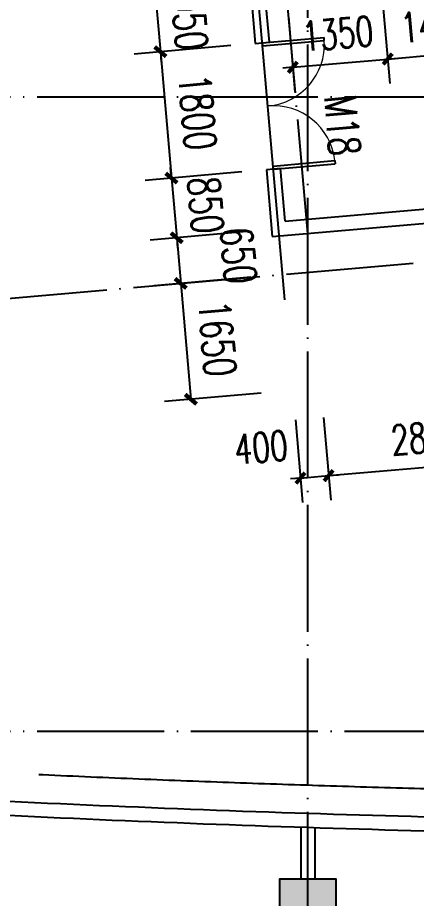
# Model space of a CAD drawing. Extents: x 246015 to 608740, y -108003 to 88400.
# Drawn here: x 330241 to 335892, y 13166 to 25663 of the extents above; entities that cross this region are included whole.
import ezdxf

# ---------------------------------------------------------------- set-up
doc = ezdxf.new("R2010")
doc.units = 0
doc.header["$LTSCALE"] = 3000
doc.header["$MEASUREMENT"] = 0
doc.header["$PDMODE"] = 1
doc.linetypes.add('DOTE', pattern=[2.4200000000000004, 2, -0.2, 0.02, -0.2])
doc.layers.get('0').update_dxf_attribs({"linetype": 'CONTINUOUS'})
doc.layers.get('DEFPOINTS').update_dxf_attribs({"linetype": 'CONTINUOUS'})
for name, color, linetype in [('column', 9, 'CONTINUOUS'), ('dote', 1, 'DOTE'), ('PUB_DIM', 3, 'CONTINUOUS'), ('PUB_HATCH', 8, 'CONTINUOUS'), ('WALL', 9, 'CONTINUOUS'), ('WINDOW', 4, 'CONTINUOUS'), ('WINDOW_TEXT', 7, 'CONTINUOUS')]:
    doc.layers.add(name, color=color, linetype=linetype)
doc.styles.add('_TCH_WINDOW', font='SIMPLEX', dxfattribs={"bigfont": 'GBCBIG'})
doc.styles.add('DIM_FONT', font='simplex.shx', dxfattribs={"width": 0.7, "bigfont": 'hztxt.shx'})
doc.dimstyles.new('DIMN140', dxfattribs={"dimscale": 1.4, "dimtxt": 300, "dimasz": 100, "dimexe": 250, "dimexo": 300, "dimgap": 150, "dimtad": 1, "dimdec": 0, "dimzin": 0, "dimdsep": 46, "dimtxsty": 'DIM_FONT', "dimblk": 'ARCHTICK', "dimcen": 0.09, "dimclrt": 7, "dimazin": 2, "dimtfac": 1, "dimtdec": 0, "dimtix": 1, "dimtmove": 2, "dimatfit": 3, "dimfxl": 0, "dimtolj": 1, "dimtzin": 0, "dimarcsym": 0})
doc.dimstyles.new('DIMN150', dxfattribs={"dimscale": 1.5, "dimtxt": 300, "dimasz": 100, "dimexe": 250, "dimexo": 300, "dimgap": 150, "dimtad": 1, "dimdec": 0, "dimzin": 0, "dimdsep": 46, "dimtxsty": 'DIM_FONT', "dimblk": 'ARCHTICK', "dimcen": 0.09, "dimclrt": 7, "dimazin": 2, "dimtfac": 1, "dimtdec": 0, "dimtix": 1, "dimtmove": 2, "dimatfit": 3, "dimfxl": 0, "dimtolj": 1, "dimtzin": 0, "dimarcsym": 0})

# ---------------------------------------------------------------- blocks, each defined once
blk = doc.blocks.new('1-1')
at = {"layer": 'dote', "ltscale": 0.3}
blk.add_line((-1772.975631629408, 9199.999999999884, 2.978990691609317e-09), (74978.55781261041, 9199.999999999884, 2.978990691609211e-09), dxfattribs=at)
at = {"layer": 'dote', "linetype": 'DOTE'}
blk.add_lwpolyline([(2.497108653187752e-08, 3499.815499730175, 0.04000686586383172), (43350.49561999948, -5.03327464684844e-06), (65050.49811796751, -3.990484401583672e-06)], format="xyb", dxfattribs=at)
blk = doc.blocks.new('_ARCHTICK')
at = {"color": 0, "linetype": 'ByBlock', "const_width": 0.4}
blk.add_lwpolyline([(-0.5, -0.5), (0.5, 0.5)], dxfattribs=at)
blk = doc.blocks.new('*D123')
at = {"layer": 'DEFPOINTS', "color": 0}
for p in [(335386.490528461, 26210.59232160616), (334041.6293475678, 26092.92447622017), (335485.8100053617, 25075.44016043373)]:
    blk.add_point(p, dxfattribs=at)
at = {"layer": 'PUB_DIM', "color": 0, "lineweight": -2}
for p, q in [((335423.0983295201, 25792.19075743411), (335516.3165062443, 24726.77219029035)), ((334078.2371486269, 25674.52291204812), (334171.4553253511, 24609.10434490438)), ((334140.9488244685, 24957.77231504775), (335485.8100053617, 25075.44016043373)), ((335485.8100053617, 25075.44016043373), (335625.2771934191, 25087.64276078676)), ((334140.9488244685, 24957.77231504775), (334001.4816364112, 24945.56971469472))]:
    blk.add_line(p, q, dxfattribs=at)
at = {"layer": 'PUB_DIM', "color": 0, "lineweight": -2, "xscale": 140, "yscale": 140, "zscale": 140}
for p, rotation in [((335485.8100053617, 25075.44016043373), 185.0003271632225), ((334140.9488244685, 24957.77231504775), 5.000327163222495)]:
    blk.add_blockref('_ARCHTICK', p, dxfattribs=dict(at, rotation=rotation))
at = {"layer": 'PUB_DIM', "color": 7, "insert": (334776.771613856, 25435.00780191279), "char_height": 420.0000000000001, "attachment_point": 5, "rotation": 5.000327163222506, "style": 'DIM_FONT'}
blk.add_mtext('\\A1;1350', dxfattribs=at)
blk = doc.blocks.new('*D124')
at = {"layer": 'DEFPOINTS', "color": 0}
for p in [(336830.9680953428, 26336.9760446388), (335386.4905284611, 26210.59232160616), (336930.2875722435, 25201.82388346637)]:
    blk.add_point(p, dxfattribs=at)
at = {"layer": 'PUB_DIM', "color": 0, "lineweight": -2}
for p, q in [((336867.5758964019, 25918.57448046674), (336960.7940731261, 24853.155913323)), ((335423.0983295202, 25792.19075743411), (335516.3165062444, 24726.77219029036)), ((335485.8100053618, 25075.44016043373), (336930.2875722435, 25201.82388346637))]:
    blk.add_line(p, q, dxfattribs=at)
at = {"layer": 'PUB_DIM', "color": 0, "lineweight": -2, "xscale": 140, "yscale": 140, "zscale": 140}
for p, rotation in [((336930.2875722435, 25201.82388346637), 5.000327163222443), ((335485.8100053618, 25075.44016043373), 185.0003271632225)]:
    blk.add_blockref('_ARCHTICK', p, dxfattribs=dict(at, rotation=rotation))
at = {"layer": 'PUB_DIM', "color": 7, "insert": (336171.4409877436, 25557.0335861221), "char_height": 420.0000000000001, "attachment_point": 5, "rotation": 5.000327163222443, "style": 'DIM_FONT'}
blk.add_mtext('\\A1;1450', dxfattribs=at)
blk = doc.blocks.new('*D367')
at = {"layer": 'DEFPOINTS', "color": 0}
for p in [(337387.9925576497, 20658.69961734987), (334538.8973172519, 20409.43608242162), (337496.9237781355, 19413.61007023235)]:
    blk.add_point(p, dxfattribs=at)
at = {"layer": 'PUB_DIM', "color": 0, "lineweight": -2}
for p, q in [((337424.5979696165, 20240.29784415246), (337527.4282881079, 19064.94192590117)), ((334575.5027292187, 19991.03430922421), (334678.33304771, 18815.67839097292)), ((334647.8285377377, 19164.3465353041), (337496.9237781355, 19413.61007023235))]:
    blk.add_line(p, q, dxfattribs=at)
at = {"layer": 'PUB_DIM', "color": 0, "lineweight": -2, "xscale": 140, "yscale": 140, "zscale": 140}
for p, rotation in [((337496.9237781355, 19413.61007023235), 5.000000001751729), ((334647.8285377377, 19164.3465353041), 185.0000000017518)]:
    blk.add_blockref('_ARCHTICK', p, dxfattribs=dict(at, rotation=rotation))
at = {"layer": 'PUB_DIM', "color": 7, "insert": (336035.7707459697, 19707.38007596563), "char_height": 420.0000000000001, "attachment_point": 5, "rotation": 5.000000001751729, "style": 'DIM_FONT'}
blk.add_mtext('\\A1;2860', dxfattribs=at)
blk = doc.blocks.new('*D368')
at = {"layer": 'DEFPOINTS', "color": 0}
for p in [(334140.3974601867, 20374.57186249944), (334538.8973172518, 20409.43608242161), (334647.8285377375, 19164.34653530408)]:
    blk.add_point(p, dxfattribs=at)
at = {"layer": 'PUB_DIM', "color": 0, "lineweight": -2}
for p, q in [((334177.0028721535, 19956.17008930203), (334279.8331906448, 18780.81417105073)), ((334575.5027292186, 19991.0343092242), (334678.3330477099, 18815.6783909729)), ((334249.3286806724, 19129.48231538191), (334109.86142294, 19117.28051139297)), ((334249.3286806724, 19129.48231538191), (334647.8285377375, 19164.34653530408)), ((334647.8285377375, 19164.34653530408), (334787.29579547, 19176.54833929301))]:
    blk.add_line(p, q, dxfattribs=at)
at = {"layer": 'PUB_DIM', "color": 0, "lineweight": -2, "xscale": 140, "yscale": 140, "zscale": 140}
for p, rotation in [((334647.8285377375, 19164.34653530408), 185.0000000017515), ((334249.3286806724, 19129.48231538191), 5.000000001751541)]:
    blk.add_blockref('_ARCHTICK', p, dxfattribs=dict(at, rotation=rotation))
at = {"layer": 'PUB_DIM', "color": 7, "insert": (333691.2036033004, 19565.49767979988), "char_height": 420.0000000000001, "attachment_point": 5, "rotation": 5.0000000017515385, "style": 'DIM_FONT'}
blk.add_mtext('\\A1;400', dxfattribs=at)
blk = doc.blocks.new('*D962')
at = {"layer": 'DEFPOINTS', "color": 0}
for p in [(333617.478076643, 26351.57193547408), (333708.9829596748, 25305.66633682985), (332264.1105692259, 25179.25638237946)]:
    blk.add_point(p, dxfattribs=at)
at = {"layer": 'PUB_DIM', "color": 0, "lineweight": -2}
for p, q in [((332172.605686194, 26225.16198102368), (332159.5323247773, 26374.59118573705)), ((333169.1904625029, 26312.35185122393), (331799.0326744106, 26192.47857748189)), ((332172.605686194, 26225.16198102368), (332264.1105692259, 25179.25638237946)), ((333260.6953455347, 25266.4462525797), (331890.5375574425, 25146.57297883767)), ((332264.1105692259, 25179.25638237946), (332277.1839306426, 25029.8271776661))]:
    blk.add_line(p, q, dxfattribs=at)
at = {"layer": 'PUB_DIM', "color": 0, "lineweight": -2, "xscale": 150, "yscale": 150, "zscale": 150}
for p, rotation in [((332172.605686194, 26225.16198102368), 275.0000000017516), ((332264.1105692259, 25179.25638237946), 95.00000000175162)]:
    blk.add_blockref('_ARCHTICK', p, dxfattribs=dict(at, rotation=rotation))
at = {"layer": 'PUB_DIM', "color": 7, "insert": (332666.6457418501, 25741.42926595169), "char_height": 450, "attachment_point": 5, "rotation": 275.00000000175163, "style": 'DIM_FONT'}
blk.add_mtext('\\A1;1050', dxfattribs=at)
blk = doc.blocks.new('*D963')
at = {"layer": 'DEFPOINTS', "color": 0}
for p in [(333708.9829596748, 25305.66633682985), (333865.8632974389, 23512.51587154331), (332420.9909069899, 23386.10591709291)]:
    blk.add_point(p, dxfattribs=at)
at = {"layer": 'PUB_DIM', "color": 0, "lineweight": -2}
for p, q in [((333260.6953455348, 25266.4462525797), (331890.5375574424, 25146.57297883767)), ((332264.1105692259, 25179.25638237946), (332420.9909069899, 23386.10591709291)), ((333417.5756832988, 23473.29578729316), (332047.4178952065, 23353.42251355112))]:
    blk.add_line(p, q, dxfattribs=at)
at = {"layer": 'PUB_DIM', "color": 0, "lineweight": -2, "xscale": 150, "yscale": 150, "zscale": 150}
for p, rotation in [((332264.1105692259, 25179.25638237946), 95.00000000175152), ((332420.9909069899, 23386.10591709291), 275.0000000017515)]:
    blk.add_blockref('_ARCHTICK', p, dxfattribs=dict(at, rotation=rotation))
at = {"layer": 'PUB_DIM', "color": 7, "insert": (332790.838352248, 24321.9012339863), "char_height": 450, "attachment_point": 5, "rotation": 275.0000000017515, "style": 'DIM_FONT'}
blk.add_mtext('\\A1;1800', dxfattribs=at)
blk = doc.blocks.new('*D964')
at = {"layer": 'DEFPOINTS', "color": 0}
for p in [(333865.8632974388, 23512.51587154326), (333939.9545098763, 22665.6494385063), (332495.0821194273, 22539.23948405595)]:
    blk.add_point(p, dxfattribs=at)
at = {"layer": 'PUB_DIM', "color": 0, "lineweight": -2}
for p, q in [((332420.9909069899, 23386.10591709291), (332407.9175455731, 23535.53512180628)), ((333417.5756832988, 23473.29578729313), (332047.4178952065, 23353.42251355113)), ((332420.9909069899, 23386.10591709291), (332495.0821194273, 22539.23948405595)), ((333491.6668957362, 22626.42935425616), (332121.5091076439, 22506.55608051417)), ((332495.0821194273, 22539.23948405595), (332508.155480844, 22389.81027934259))]:
    blk.add_line(p, q, dxfattribs=at)
at = {"layer": 'PUB_DIM', "color": 0, "lineweight": -2, "xscale": 150, "yscale": 150, "zscale": 150}
for p, rotation in [((332420.9909069899, 23386.10591709291), 275.0000000017498), ((332495.0821194273, 22539.23948405595), 95.00000000174971)]:
    blk.add_blockref('_ARCHTICK', p, dxfattribs=dict(at, rotation=rotation))
at = {"layer": 'PUB_DIM', "color": 7, "insert": (332906.3241273487, 23001.89278482454), "char_height": 450, "attachment_point": 5, "rotation": 275.00000000174975, "style": 'DIM_FONT'}
blk.add_mtext('\\A1;850', dxfattribs=at)
blk = doc.blocks.new('*D965')
at = {"layer": 'DEFPOINTS', "color": 0}
for p in [(333939.9545098764, 22665.64943850628), (333996.6055577277, 22018.12499878646), (332551.7331672786, 21891.71504433615)]:
    blk.add_point(p, dxfattribs=at)
at = {"layer": 'PUB_DIM', "color": 0, "lineweight": -2}
for p, q in [((333491.6668957363, 22626.42935425615), (332121.5091076439, 22506.55608051418)), ((332495.0821194273, 22539.23948405595), (332551.7331672786, 21891.71504433615)), ((333548.3179435876, 21978.90491453634), (332178.1601554952, 21859.03164079438))]:
    blk.add_line(p, q, dxfattribs=at)
at = {"layer": 'PUB_DIM', "color": 0, "lineweight": -2, "xscale": 150, "yscale": 150, "zscale": 150}
for p, rotation in [((332495.0821194273, 22539.23948405595), 95.00000000174818), ((332551.7331672786, 21891.71504433615), 275.0000000017481)]:
    blk.add_blockref('_ARCHTICK', p, dxfattribs=dict(at, rotation=rotation))
at = {"layer": 'PUB_DIM', "color": 7, "insert": (333371.4183801013, 22289.66859023587), "char_height": 450, "attachment_point": 5, "rotation": 275.00000000174816, "style": 'DIM_FONT'}
blk.add_mtext('\\A1;650', dxfattribs=at)
blk = doc.blocks.new('*D966')
at = {"layer": 'DEFPOINTS', "color": 0}
for p in [(333996.6055577276, 22018.12499878656), (334140.4025563103, 20374.51778458615), (332695.5301658612, 20248.10783013573)]:
    blk.add_point(p, dxfattribs=at)
at = {"layer": 'PUB_DIM', "color": 0, "lineweight": -2}
for p, q in [((333548.3179435875, 21978.9049145364), (332178.1601554952, 21859.03164079435)), ((332551.7331672786, 21891.71504433615), (332695.5301658612, 20248.10783013573)), ((333692.1149421702, 20335.297700336), (332321.9571540778, 20215.42442659394))]:
    blk.add_line(p, q, dxfattribs=at)
at = {"layer": 'PUB_DIM', "color": 0, "lineweight": -2, "xscale": 150, "yscale": 150, "zscale": 150}
for p, rotation in [((332551.7331672786, 21891.71504433615), 95.00000000175208), ((332695.5301658612, 20248.10783013573), 275.0000000017521)]:
    blk.add_blockref('_ARCHTICK', p, dxfattribs=dict(at, rotation=rotation))
at = {"layer": 'PUB_DIM', "color": 7, "insert": (333071.91928071, 21109.13152148612), "char_height": 450, "attachment_point": 5, "rotation": 275.0000000017521, "style": 'DIM_FONT'}
blk.add_mtext('\\A1;1650', dxfattribs=at)
blk = doc.blocks.new('_FZH')
blk.add_lwpolyline([(-0.5, -0.5), (0.4999999999997726, -0.5), (0.4999999999997726, 0.5), (-0.5000000000001137, 0.5000000000000284)], close=True)
at = {"layer": 'PUB_HATCH'}
blk.add_solid([(-0.5, -0.5), (0.4999999999997726, -0.5), (-0.5000000000001137, 0.5000000000000284), (0.4999999999997726, 0.5)], dxfattribs=at)
blk = doc.blocks.new('$DorLib2D$00000002')
for p, q in [((-0.5, -5.684341886080802e-17), (-0.5000000000000007, 0.4875)), ((-0.4750000000000007, 0.4875), (-0.5000000000000007, 0.4875)), ((-0.475, -2.842170943040401e-17), (-0.4750000000000007, 0.4875)), ((0.475, -2.842170943040401e-17), (0.4750000000000007, 0.4875)), ((0.4750000000000007, 0.4875), (0.5000000000000007, 0.4875)), ((0.5, -5.684341886080802e-17), (0.5000000000000007, 0.4875)), ((-0.5, -5.684341886080802e-17), (-0.475, -2.842170943040401e-17)), ((0.5, -5.684341886080802e-17), (0.475, -2.842170943040401e-17))]:
    blk.add_line(p, q)
at = {"lineweight": 13}
for centre, start, end in [((-0.4875, -4.263256414560601e-17), 0, 88.53071641864632), ((0.4875, -4.263256414560601e-17), 91.4692835813537, 180)]:
    blk.add_arc(centre, 0.4875, start, end, dxfattribs=at)

msp = doc.modelspace()

# ---------------------------------------------------------------- linework, layer by layer
at = {"layer": 'dote', "ltscale": 0.3}
for p, q in [((334353.8653576176, -81061.37350957943), (334353.8653576176, 53538.62649042057)), ((334015.9559558695, 26386.43423258451, 8.20026811905956e-09), (334347.1707535962, 22600.88073206213)), ((295667.8995579707, 24538.62646587036), (554353.8653576176, 24538.62646587036)), ((295667.8995579707, 15538.62649042057), (554353.8653576176, 15538.62649042057))]:
    msp.add_line(p, q, dxfattribs=at)
at = {"layer": 'dote'}
msp.add_line((334028.2066159726, 21656.91871489389), (333546.6581384263, 27161.04855062588), dxfattribs=at)
at = {"layer": 'WALL'}
for p, q in [((333535.2897555581, 26143.61741952195), (333609.3634156911, 25296.95075606258)), ((333808.6023568356, 25314.38188716585), (333734.5286967027, 26161.04855062523)), ((333609.3634156911, 25296.95075606258), (333808.6023568356, 25314.38188716585)), ((333965.4825367652, 23521.23141686355), (333766.2435956209, 23503.80028576029)), ((333766.2435956209, 23503.80028576029), (333849.0517235573, 22557.29809777751)), ((334030.8594325387, 22773.96932514442), (333965.4825367652, 23521.23141686355)), ((334030.8594325387, 22773.96932514442), (337577.4604653854, 23084.27711594691)), ((333849.0517235573, 22557.29809777751), (337594.892751604, 22885.03827586499)), ((334253.8653596913, 14177.20934395725), (334253.8653595643, 13438.62651016905)), ((334453.8653596902, 14170.70510949462), (334453.8653595652, 13438.62651012496))]:
    msp.add_line(p, q, dxfattribs=at)
for centre, radius, start, end in [((343221.2778152184, 286839.7876598162), 272609.9999999988, 266.8947405981957, 268.13562159373), ((343221.2778152187, 286839.7876598148), 272809.9999999974, 266.8970193269753, 268.1356215937299), ((343221.2778149451, 286839.7876534694), 272609.9999936466, 268.135621593744, 268.7526343027396), ((343221.2778149427, 286839.7876534646), 272809.9999936417, 268.1356215937445, 268.75263430274)]:
    msp.add_arc(centre, radius, start, end, dxfattribs=at)

# ---------------------------------------------------------------- block references
at = {"layer": 'column', "xscale": 800, "yscale": 800, "zscale": 800, "rotation": 359.9999999873684}
msp.add_blockref('_FZH', (334353.8653575954, 13038.62651014747), dxfattribs=at)
at = {"layer": 'WALL', "rotation": 5.000000001750998}
msp.add_blockref('1-1', (323601.2100043104, 11873.50322925126), dxfattribs=at)
at = {"layer": 'WINDOW'}
ref = msp.add_blockref('$DorLib2D$00000002', (333787.4229762279, 24409.09108646323), dxfattribs=dict(at, xscale=1800, yscale=1800, zscale=1800, rotation=274.9999949829286))
ref.add_attrib('A', 'M18', (334583.8515076485, 24547.32857878937), dxfattribs={"layer": 'WINDOW_TEXT', "height": 446.25, "rotation": 274.9999949829286, "style": '_TCH_WINDOW', "width": 0.7058823529411765})

# ---------------------------------------------------------------- dimensions: what is measured, and where the dimension line sits
at = {"layer": 'PUB_DIM'}
for p1, p2, distance, dimstyle, picture, middle in [((333617.478076643, 26351.57193547408), (333708.9829596748, 25305.66633682986), -1450.3915682551353, 'DIMN150', '*D962', (332666.6457418501, 25741.42926595169)), ((335386.4905284611, 26210.59232160616), (336830.9680953427, 26336.97604463879), -1139.488827284526, 'DIMN140', '*D124', (336171.4409877436, 25557.0335861221)), ((334041.6293475678, 26092.92447622018), (335386.4905284611, 26210.59232160616), -1139.4888272845164, 'DIMN140', '*D123', (334776.771613856, 25435.00780191279)), ((333708.9829596748, 25305.66633682985), (333865.8632974389, 23512.51587154331), -1450.391568255251, 'DIMN150', '*D963', (332790.838352248, 24321.9012339863)), ((333865.8632974389, 23512.51587154327), (333939.9545098763, 22665.64943850631), -1450.391568255306, 'DIMN150', '*D964', (332906.3241273487, 23001.89278482454)), ((333996.6055577277, 22018.12499878656), (334140.4025563103, 20374.51778458615), -1450.391568255369, 'DIMN150', '*D966', (333071.91928071, 21109.13152148612)), ((334538.8973172518, 20409.43608242162), (337387.9925576497, 20658.69961734987), -1249.8455869177783, 'DIMN140', '*D367', (336035.7707459697, 19707.38007596563))]:
    dim = msp.add_aligned_dim(p1=p1, p2=p2, distance=distance, dimstyle=dimstyle, dxfattribs=at)
    dim.commit()
    dim.dimension.update_dxf_attribs({"geometry": picture, "text_midpoint": middle})
for base, p1, p2, angle, dimstyle, picture, middle in [((332551.7331672786, 21891.71504433615), (333939.9545098763, 22665.64943850627), (333996.6055577277, 22018.12499878646), 275.00000000174816, 'DIMN150', '*D965', (333371.4183801013, 22289.66859023587)), ((334647.8285377375, 19164.34653530408), (334140.3974601867, 20374.57186249944), (334538.8973172518, 20409.43608242162), 5.0000000017525785, 'DIMN140', '*D368', (333691.2036033004, 19565.49767979988))]:
    dim = msp.add_linear_dim(base=base, p1=p1, p2=p2, angle=angle, dimstyle=dimstyle, dxfattribs=at)
    dim.commit()
    dim.dimension.update_dxf_attribs({"geometry": picture, "text_midpoint": middle, "dimtype": 129})

doc.saveas('drawing.dxf')
